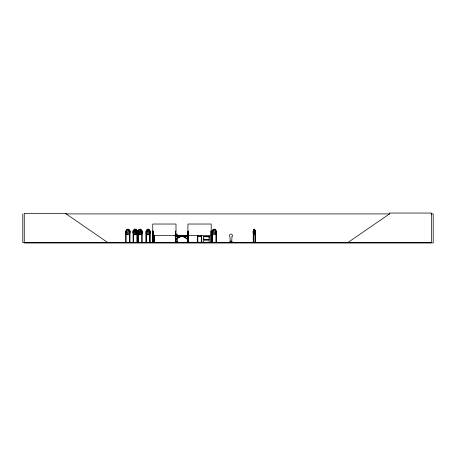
<?xml version="1.0" encoding="UTF-8"?>
<svg xmlns="http://www.w3.org/2000/svg" width="456" height="456" viewBox="0 0 456 456"><rect width="100%" height="100%" fill="white"/><g stroke="black" fill="none" stroke-linecap="round" stroke-linejoin="round"><path stroke-width="0.68" d="M203.684 239.48L203.684 236.806L209.122 236.806L209.116 239.48L203.684 239.48L203.69 238.146M209.116 238.146L209.116 236.806M185.7 242.484L190.055 242.472M253.473 242.677L253.411 230.947M255.081 230.992L255.406 231.089L255.406 242.706L255.428 242.284L255.052 242.284M148.753 229.225L147.391 229.225L146.074 231.072L146.097 242.706L146.074 231.072L146.541 230.947L146.461 242.706M149.728 231.021L149.596 242.706M177.213 242.147L177.515 236.55A1.453 1.453 0 0 0 175.76 234.264M126.181 242.706L126.13 230.947M133.505 242.706L133.465 230.947M138.345 242.706L138.248 231.078M212.08 231.089L212.513 230.947L212.433 242.706M176.444 241.475L176.666 241.389M230.81 241.429L231.146 241.344L230.81 241.252M230.935 241.321L230.947 241.384M251.359 242.489L257.292 242.489M255.092 242.7L255.041 230.941M139.314 234.754L140.79 229.225L139.314 229.225L137.86 231.072L137.86 232.913L139.314 234.754L140.79 234.754L142.243 232.913L142.243 231.072L140.79 229.225M203.707 242.7L210.091 242.677M203.866 242.489L210.073 242.672M176.449 241.173L176.529 241.475M253.906 229.225L253.194 231.089L253.245 242.706L253.222 242.284L253.599 242.284M145.099 242.672L156.237 242.489L149.14 242.677M146.94 242.672L145.105 242.489L146.975 242.706M134.497 229.277L133.779 231.089L133.779 232.469L134.737 233.563L135.694 233.563L136.635 232.469L136.635 231.089L135.928 229.277L134.497 229.277L133.066 231.089L133.112 242.706M139.336 229.277L138.624 231.089L138.624 232.469L139.582 233.563L140.534 233.563L141.474 232.469L141.474 231.089L140.767 229.277L139.336 229.277L137.906 231.089L137.951 242.706M213.499 229.277L212.781 231.089L212.781 232.469L213.744 233.563L214.696 233.563L215.637 232.469L215.637 231.089L214.93 229.277L213.499 229.277L212.069 231.089L212 242.672M132.975 242.649L133.505 242.284M137.82 242.649L138.345 242.284M186.088 238.214L187.433 238.705L182.349 236.231M186.196 238.271L182.742 236.231M148.707 234.709L150.07 232.913L150.07 231.072L148.73 229.225M148.73 234.754L150.07 232.913M134.474 229.225L133.015 231.072L133.015 232.913L134.474 234.754L135.951 234.754L137.404 232.913L137.404 231.072L135.951 229.225L134.474 229.225L135.951 234.754M135.922 234.709L137.353 232.896M140.767 234.709L142.198 232.896M200.959 235.484L200.269 236.436L198.793 236.436L198.098 235.484M212.023 231.072L213.476 229.225L214.953 229.225L216.406 231.072L216.406 232.913L214.953 234.754L213.476 234.754L212.023 232.913M177.47 242.364L177.749 242.695L175.11 242.689L175.873 242.683M175.999 231.089L175.6 231.089L175.554 242.706L176.005 242.683L175.999 224.027L152.754 224.027L152.8 242.706M177.458 242.518L177.002 242.7M177.629 242.683L176.865 242.689L177.583 242.518L177.583 241.76L177.418 242.364M231.99 242.364C231.637 241.783 228.821 242.951 229.881 242.518L229.87 241.76L230.041 242.364M231.648 242.706L231.34 242.689L231.933 242.518L231.893 241.76M231.944 242.7L231.882 241.76M232.224 242.695L231.933 242.518M255.178 242.677L255.217 231.089M347.666 242.706L389.527 213.898L389.527 213.049L431.382 213.049L431.382 242.706L22.8 242.706L22.8 213.898M181.135 236.231L177.555 238.026L177.755 238.231M181.528 236.231L176.444 238.705L177.789 238.214M125.634 242.677L125.679 231.072L127.133 229.225L128.609 229.225L130.063 231.072L130.063 232.913L128.609 234.754L127.133 234.754L125.679 232.913M188.305 242.706L188.345 231.089L187.798 231.089L187.804 242.706L187.952 224.027L211.196 224.027L211.213 242.706M126.13 231.067L125.742 231.089M215.984 231.067L216.349 231.089L216.349 242.706M129.629 231.067L130.011 231.089L129.966 242.706M133.448 231.067L133.066 231.089M136.971 231.067L137.33 231.089L137.29 242.706M138.293 231.067L137.906 231.089M141.81 231.067L142.175 231.089L142.175 242.706M65.596 213.898L389.743 213.898M431.062 213.898L433.2 213.898L433.2 242.951L24.271 242.951L24.271 213.351L66.131 213.351L66.131 213.898L107.986 242.706M253.867 229.225L254.608 229.225L255.303 231.072L255.28 242.706M128.586 229.277L127.156 229.277L126.443 231.089L126.443 232.469L127.401 233.563L128.353 233.563L129.299 232.469L129.299 231.089L128.586 229.277L130.017 231.089M148.73 229.277L147.413 229.277L146.786 232.469L147.653 233.563L148.519 233.563L149.374 232.469L148.73 229.277L150.024 231.089L150.035 242.706M254.368 229.516L254.1 229.516C253.126 233.352 255.314 233.341 254.328 229.516M150.047 231.072L149.574 231.089L149.534 242.706M152.709 242.284L152.72 242.706L152.754 231.089M255.257 231.072L254.568 229.225M152.6 231.089L153.148 231.089L153.108 242.706M211.196 231.089L210.803 231.089L210.849 242.706M253.564 231.089C252.259 231.209 253.724 234.013 253.906 234.754M152.874 232.913L152.92 231.072L152.885 242.706M255.235 232.896L254.568 234.754L253.867 234.754M147.413 234.754L146.074 232.913L147.391 234.754L148.753 234.754M152.754 235.649L175.999 235.649M187.952 235.649L211.196 235.649M176.13 235.912L187.747 235.912M176.13 236.071L187.747 236.071M203.684 236.271L209.122 236.271M198.816 236.39L200.247 236.39M203.65 236.459L209.161 236.459M203.65 236.624L209.161 236.624M203.65 239.662L209.161 239.662M203.65 239.827L209.161 239.827M175.577 241.76L175.292 242.364M230.411 242.244L231.38 242.244M125.696 242.284L126.181 242.284M129.572 242.284L130.051 242.284L130.051 242.706M136.891 242.284L137.376 242.284L137.404 242.672M141.736 242.284L142.221 242.284L142.243 242.672M146.023 242.284L146.524 242.284M149.534 242.284L150.035 242.284M215.91 242.284L216.395 242.284L216.395 242.706M126.181 242.404L129.572 242.404M133.505 242.404L136.891 242.404M138.345 242.404L141.736 242.404M197.836 242.404L201.227 242.404M212.519 242.404L215.91 242.404M149.112 242.489L156.237 242.489M203.69 242.518L210.068 242.489M229.756 242.364L232.064 242.518M176.056 242.649L176.044 242.284M215.973 230.941L215.91 242.706M229.727 242.7L230.48 242.683L229.756 242.518M175.97 242.706L175.241 242.689M201.751 242.672L201.666 235.188M137.906 232.896L139.336 234.709M133.066 232.896L134.497 234.709M125.731 232.896L127.156 234.709M253.559 242.683L253.564 233.136M253.462 242.649L253.376 233.82M175.76 242.147L175.463 236.55A1.453 1.453 0 0 1 175.036 235.518M232.047 241.76L231.956 242.518M231.306 242.364L231.306 241.093L230.639 241.093L230.639 242.364M216.001 242.284L216.001 242.706M212.519 242.706L212.519 242.284L152.258 242.347L152.258 242.706M212.125 242.284L212.125 242.706M210.757 242.284L210.757 242.706M209.122 242.592L209.116 240.016L203.684 240.016L203.684 242.592M208.609 242.284L208.609 242.706M208.574 242.284L208.506 242.706M208.472 242.284L208.409 242.706M208.341 242.284L208.352 242.706M208.289 242.284L208.255 242.706M208.187 242.284L208.153 242.706M205.741 242.284L205.776 242.706M205.724 242.284L205.673 242.706M205.593 242.284L205.576 242.706M205.519 242.284L205.456 242.706M205.422 242.706L205.371 242.284L205.32 242.706M201.62 242.284L201.62 242.706M201.273 235.188L201.318 242.706M201.227 242.284L201.227 242.706M197.79 235.188L197.836 242.706M197.744 242.284L197.744 242.706M197.397 235.188L197.442 242.706M197.351 242.284L197.351 242.706M188.391 242.284L188.391 242.706M187.997 242.284L188.003 242.706M187.775 242.284L187.758 242.706M187.638 242.347L187.638 242.706M181.938 235.746L181.938 236.231M176.831 242.364L176.831 241.093L176.164 241.093L176.164 242.364M175.645 242.284L175.651 242.706M154.213 235.188L154.213 242.706M154.088 235.188L154.077 242.706L154.031 242.284M153.946 235.188L153.934 242.706M153.016 235.188L153.028 242.706M152.931 242.284L152.954 242.706M149.933 231.089L149.967 242.706M149.87 242.284L149.87 242.706M149.699 242.284L149.693 242.706M146.45 230.935L146.37 242.706M146.182 242.284L146.188 242.706M141.827 242.284L141.827 242.706M141.765 230.935L141.736 242.706M138.254 242.284L138.254 242.706M136.982 242.284L136.982 242.706M136.925 230.935L136.891 242.706M133.414 242.284L133.414 242.706M129.658 242.284L129.658 242.706M129.589 230.935L129.572 242.706M126.09 242.284L126.09 242.706M125.788 242.284L125.788 242.706M231.99 236.55L231.688 242.147L230.234 242.147L229.938 236.55A1.453 1.453 0 0 1 229.938 234.492A1.453 1.453 0 0 1 231.99 234.492A1.453 1.453 0 0 1 231.99 236.55M253.878 229.277L253.536 232.469L253.992 233.563L254.448 233.563L254.893 231.089L254.556 229.277L253.878 229.277M147.858 229.516L147.436 231.899L148.291 232.611L148.73 231.089L148.291 229.516L147.841 229.516M127.629 229.516L127.161 231.899L127.629 232.611L128.102 232.611L128.592 231.089L128.102 229.516L127.629 229.516M134.965 229.516L134.503 231.899L134.965 232.611L135.443 232.611L135.928 231.089L135.443 229.516L134.965 229.516M139.81 229.516L139.342 231.899L139.81 232.611L140.283 232.611L140.767 231.089L140.283 229.516L139.81 229.516M213.967 229.516L213.505 231.899L213.967 232.611L214.445 232.611L214.93 231.089L214.445 229.516L213.967 229.516M187.747 235.746L176.13 235.746L176.13 236.231L187.747 236.231L187.747 235.746M176.763 238.893L176.58 239.257L176.763 238.893M187.296 238.893L187.114 239.257L187.296 238.893"/></g></svg>
